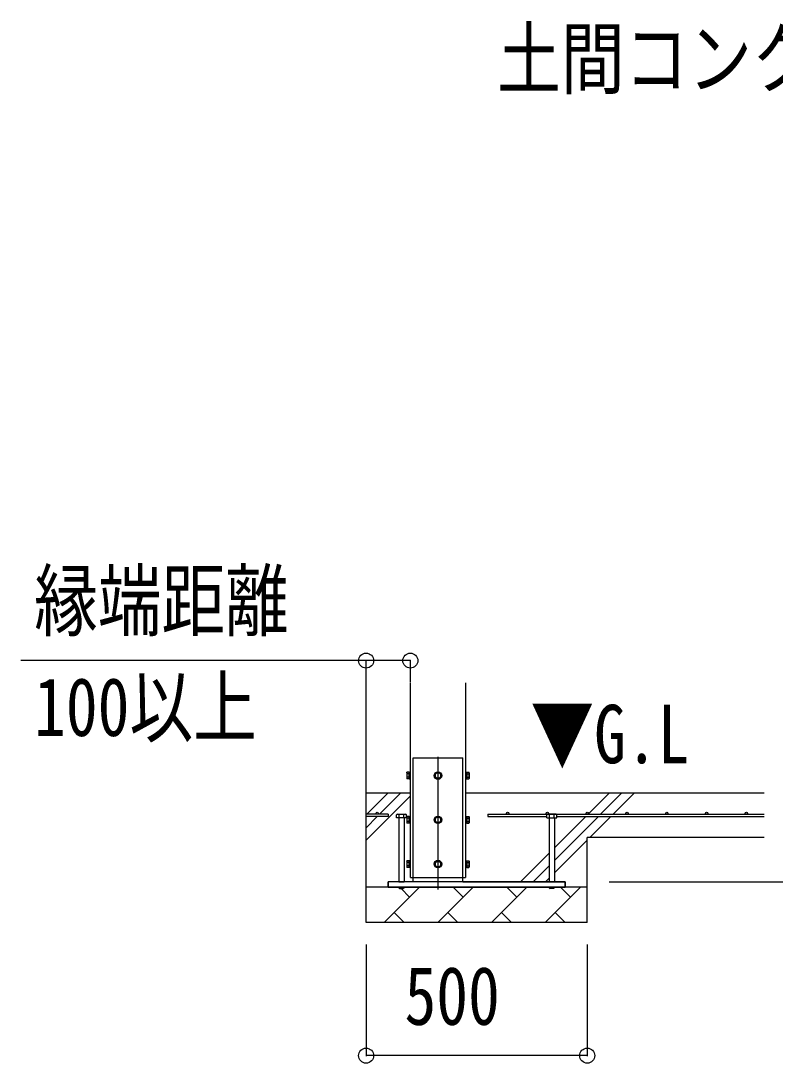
# Model space of a CAD drawing. Units: millimetres, scale not verified. Extents: x -16820 to 16820, y -11880 to 11880.
# Drawn here: x -11699 to -9993, y 119 to 2475 of the extents above; entities that cross this region are included whole.
import ezdxf
from ezdxf.enums import TextEntityAlignment as Align

# ---------------------------------------------------------------- set-up
doc = ezdxf.new("R2010")
doc.units = ezdxf.units.MM
doc.header["$LTSCALE"] = 60
for name, color, linetype in [('0-2_USER1', 3, 'Continuous'), ('0-3_YKK_12', 2, 'Continuous'), ('0-4_YKK_13', 4, 'Continuous'), ('0-5_YKK_A1', 4, 'Continuous'), ('0-6_YKK_D', 6, 'Continuous')]:
    doc.layers.add(name, color=color, linetype=linetype)
doc.styles.add('ＭＳ ゴシック', font='')
doc.styles.get('ＭＳ ゴシック').set_extended_font_data('MS Gothic')

msp = doc.modelspace()

# ---------------------------------------------------------------- linework, layer by layer
at = {"layer": '0-3_YKK_12'}
msp.add_line((-10755.79, 811.07), (-10755.79, 511.07), dxfattribs=at)
at = {"layer": '0-4_YKK_13'}
for p, q in [((-10811.79, 538.57), (-10811.79, 808.57)), ((-10811.79, 808.57), (-10699.79, 808.57)), ((-10699.79, 538.57), (-10699.79, 808.57)), ((-10826.49, 775.05), (-10825.91, 776.06)), ((-10826.49, 775.05), (-10826.49, 762.07)), ((-10826.49, 762.07), (-10825.91, 761.06)), ((-10820.99, 776.06), (-10825.91, 776.06)), ((-10820.99, 772.32), (-10825.91, 772.32)), ((-10820.99, 764.81), (-10825.91, 764.81)), ((-10820.99, 761.06), (-10825.91, 761.06)), ((-10820.99, 776.06), (-10820.99, 761.06)), ((-10819.39, 775.61), (-10820.99, 775.61)), ((-10820.99, 769.07), (-10820.99, 775.6)), ((-10820.99, 769.07), (-10819.39, 769.07)), ((-10820.99, 768.07), (-10819.39, 768.07)), ((-10820.99, 761.52), (-10820.99, 768.07)), ((-10820.99, 761.52), (-10819.39, 761.52)), ((-10819.39, 769.07), (-10819.39, 775.61)), ((-10819.39, 761.52), (-10819.39, 768.07)), ((-10692.19, 775.62), (-10690.59, 775.62)), ((-10692.19, 769.07), (-10692.19, 775.62)), ((-10690.59, 769.07), (-10692.19, 769.07)), ((-10690.59, 768.07), (-10692.19, 768.07)), ((-10692.19, 761.52), (-10692.19, 768.07)), ((-10690.59, 761.52), (-10692.19, 761.52)), ((-10690.59, 776.07), (-10685.67, 776.07)), ((-10690.59, 776.07), (-10690.59, 761.06)), ((-10690.59, 769.07), (-10690.59, 775.62)), ((-10690.59, 772.32), (-10685.67, 772.32)), ((-10690.59, 761.52), (-10690.59, 768.07)), ((-10690.59, 764.81), (-10685.67, 764.81)), ((-10690.59, 761.06), (-10685.67, 761.06)), ((-10685.09, 775.07), (-10685.67, 776.07)), ((-10685.09, 762.07), (-10685.67, 761.06)), ((-10685.09, 775.07), (-10685.09, 762.07)), ((-10847.79, 681.07), (-10849.26, 680.22)), ((-10847.79, 681.07), (-10828.79, 681.07)), ((-10844.29, 673.07), (-10844.29, 528.57)), ((-10843.78, 673.07), (-10843.78, 680.22)), ((-10832.81, 673.07), (-10832.81, 680.22)), ((-10832.29, 673.07), (-10832.29, 528.57)), ((-10828.79, 681.07), (-10827.32, 680.22)), ((-10827.32, 673.07), (-10827.32, 680.22)), ((-10826.49, 675.05), (-10825.91, 676.06)), ((-10826.49, 675.05), (-10826.49, 662.07)), ((-10826.49, 662.07), (-10825.91, 661.06)), ((-10820.99, 676.06), (-10825.91, 676.06)), ((-10820.99, 672.32), (-10825.91, 672.32)), ((-10820.99, 664.81), (-10825.91, 664.81)), ((-10820.99, 661.06), (-10825.91, 661.06)), ((-10820.99, 676.06), (-10820.99, 661.06)), ((-10819.39, 675.61), (-10820.99, 675.61)), ((-10820.99, 669.07), (-10820.99, 675.6)), ((-10820.99, 669.07), (-10819.39, 669.07)), ((-10820.99, 668.07), (-10819.39, 668.07)), ((-10820.99, 661.52), (-10820.99, 668.07)), ((-10820.99, 661.52), (-10819.39, 661.52)), ((-10819.39, 669.07), (-10819.39, 675.61)), ((-10819.39, 661.52), (-10819.39, 668.07)), ((-10692.19, 675.62), (-10690.59, 675.62)), ((-10692.19, 669.07), (-10692.19, 675.62)), ((-10690.59, 669.07), (-10692.19, 669.07)), ((-10690.59, 668.07), (-10692.19, 668.07)), ((-10692.19, 661.52), (-10692.19, 668.07)), ((-10690.59, 661.52), (-10692.19, 661.52)), ((-10690.59, 676.07), (-10685.67, 676.07)), ((-10690.59, 676.07), (-10690.59, 661.06)), ((-10690.59, 669.07), (-10690.59, 675.62)), ((-10690.59, 672.32), (-10685.67, 672.32)), ((-10690.59, 661.52), (-10690.59, 668.07)), ((-10690.59, 664.81), (-10685.67, 664.81)), ((-10690.59, 661.06), (-10685.67, 661.06)), ((-10685.09, 675.07), (-10685.67, 676.07)), ((-10685.09, 662.07), (-10685.67, 661.06)), ((-10685.09, 675.07), (-10685.09, 662.07)), ((-10507.79, 681.07), (-10509.26, 680.22)), ((-10509.26, 673.07), (-10509.26, 680.22)), ((-10488.79, 681.07), (-10507.79, 681.07)), ((-10504.29, 673.07), (-10504.29, 528.57)), ((-10503.78, 673.07), (-10503.78, 680.22)), ((-10492.81, 673.07), (-10492.81, 680.22)), ((-10492.29, 673.07), (-10492.29, 528.57)), ((-10488.79, 681.07), (-10487.32, 680.22)), ((-10826.49, 575.05), (-10825.91, 576.06)), ((-10826.49, 575.05), (-10826.49, 562.07)), ((-10820.99, 576.06), (-10825.91, 576.06)), ((-10820.99, 572.32), (-10825.91, 572.32)), ((-10820.99, 576.06), (-10820.99, 561.06)), ((-10819.39, 575.61), (-10820.99, 575.61)), ((-10820.99, 569.07), (-10820.99, 575.6)), ((-10820.99, 569.07), (-10819.39, 569.07)), ((-10820.99, 568.07), (-10819.39, 568.07)), ((-10820.99, 561.52), (-10820.99, 568.07)), ((-10819.39, 569.07), (-10819.39, 575.61)), ((-10819.39, 561.52), (-10819.39, 568.07)), ((-10692.19, 575.62), (-10690.59, 575.62)), ((-10692.19, 569.07), (-10692.19, 575.62)), ((-10690.59, 569.07), (-10692.19, 569.07)), ((-10690.59, 568.07), (-10692.19, 568.07)), ((-10692.19, 561.52), (-10692.19, 568.07)), ((-10690.59, 576.07), (-10685.67, 576.07)), ((-10690.59, 576.07), (-10690.59, 561.06)), ((-10690.59, 569.07), (-10690.59, 575.62)), ((-10690.59, 572.32), (-10685.67, 572.32)), ((-10690.59, 561.52), (-10690.59, 568.07)), ((-10685.09, 575.07), (-10685.67, 576.07)), ((-10685.09, 575.07), (-10685.09, 562.07)), ((-10826.49, 562.07), (-10825.91, 561.06)), ((-10820.99, 564.81), (-10825.91, 564.81)), ((-10820.99, 561.06), (-10825.91, 561.06)), ((-10820.99, 561.52), (-10819.39, 561.52)), ((-10690.59, 561.52), (-10692.19, 561.52)), ((-10690.59, 564.81), (-10685.67, 564.81)), ((-10690.59, 561.06), (-10685.67, 561.06)), ((-10685.09, 562.07), (-10685.67, 561.06)), ((-10468.29, 528.57), (-10868.29, 528.57)), ((-10868.29, 516.57), (-10868.29, 528.57)), ((-10844.29, 528.57), (-10832.29, 528.57)), ((-10811.79, 528.57), (-10811.79, 538.57)), ((-10699.79, 528.57), (-10699.79, 538.57)), ((-10492.29, 528.57), (-10504.29, 528.57)), ((-10468.29, 516.57), (-10468.29, 528.57)), ((-10868.29, 516.57), (-10468.29, 516.57)), ((-10844.29, 515.07), (-10832.29, 515.07)), ((-10492.29, 515.07), (-10504.29, 515.07))]:
    msp.add_line(p, q, dxfattribs=at)
for points in [[(-10818.29, 777.07), (-10819.39, 777.07), (-10819.39, 760.07), (-10818.29, 760.07)], [(-10693.29, 777.07), (-10692.19, 777.07), (-10692.19, 760.07), (-10693.29, 760.07)], [(-10827.32, 673.07), (-10849.26, 673.07), (-10849.26, 680.22)], [(-10818.29, 677.07), (-10819.39, 677.07), (-10819.39, 660.07), (-10818.29, 660.07)], [(-10693.29, 677.07), (-10692.19, 677.07), (-10692.19, 660.07), (-10693.29, 660.07)], [(-10509.26, 673.07), (-10487.32, 673.07), (-10487.32, 680.22)], [(-10818.29, 577.07), (-10819.39, 577.07), (-10819.39, 560.07), (-10818.29, 560.07)], [(-10693.29, 577.07), (-10692.19, 577.07), (-10692.19, 560.07), (-10693.29, 560.07)], [(-10844.29, 516.57), (-10844.29, 515.07), (-10842.29, 513.07), (-10834.29, 513.07)], [(-10832.29, 516.57), (-10832.29, 515.07), (-10834.29, 513.07)], [(-10504.29, 516.57), (-10504.29, 515.07), (-10502.29, 513.07)], [(-10492.29, 516.57), (-10492.29, 515.07), (-10494.29, 513.07), (-10502.29, 513.07)]]:
    msp.add_lwpolyline(points, dxfattribs=at)
for points in [[(-10755.79, 776.07), (-10762.29, 772.32), (-10762.29, 764.81), (-10755.79, 761.06), (-10749.29, 764.81), (-10749.29, 772.32)], [(-10755.79, 676.07), (-10762.29, 672.32), (-10762.29, 664.81), (-10755.79, 661.06), (-10749.29, 664.81), (-10749.29, 672.32)], [(-10755.79, 576.07), (-10762.29, 572.32), (-10762.29, 564.81), (-10755.79, 561.06), (-10749.29, 564.81), (-10749.29, 572.32)]]:
    msp.add_lwpolyline(points, close=True, dxfattribs=at)
for centre, radius in [((-10755.79, 768.57), 8.5), ((-10755.79, 768.57), 6.5), ((-10755.79, 668.57), 8.5), ((-10755.79, 668.57), 6.5), ((-10755.79, 568.57), 8.5), ((-10755.79, 568.57), 6.5)]:
    msp.add_circle(centre, radius, dxfattribs=at)
for centre, radius, start, end in [((-10823.19, 774.19), 3.31, 145.51973, 214.48027), ((-10814.07, 768.57), 12.42, 162.41205, 197.58795), ((-10823.17, 762.94), 3.32, 145.61575, 214.38425), ((-10755.79, 768.57), 7.05, 157.21814, 202.78186), ((-10755.79, 768.57), 7.05, 97.21814, 142.78186), ((-10755.79, 768.57), 7.05, 217.21814, 262.78186), ((-10755.79, 768.57), 7.05, 37.21814, 82.78186), ((-10755.79, 768.57), 7.05, 277.21814, 322.78186), ((-10755.79, 768.57), 7.05, 337.21814, 22.78186), ((-10688.41, 774.19), 3.32, 325.61575, 34.38425), ((-10697.51, 768.57), 12.42, 342.41205, 17.58795), ((-10688.41, 762.94), 3.32, 325.61575, 34.38425), ((-10846.52, 676.21), 4.86, 55.61575, 124.38425), ((-10838.29, 662.91), 18.15, 72.41205, 107.58795), ((-10830.06, 676.21), 4.86, 55.61575, 124.38425), ((-10823.19, 674.19), 3.31, 145.51973, 214.48027), ((-10814.07, 668.57), 12.42, 162.41205, 197.58795), ((-10823.17, 662.94), 3.32, 145.61575, 214.38425), ((-10755.79, 668.57), 7.05, 157.21814, 202.78186), ((-10755.79, 668.57), 7.05, 97.21814, 142.78186), ((-10755.79, 668.57), 7.05, 217.21814, 262.78186), ((-10755.79, 668.57), 7.05, 37.21814, 82.78186), ((-10755.79, 668.57), 7.05, 277.21814, 322.78186), ((-10755.79, 668.57), 7.05, 337.21814, 22.78186), ((-10688.41, 674.19), 3.32, 325.61575, 34.38425), ((-10697.51, 668.57), 12.42, 342.41205, 17.58795), ((-10688.41, 662.94), 3.32, 325.61575, 34.38425), ((-10506.52, 676.21), 4.86, 55.61575, 124.38425), ((-10498.29, 662.91), 18.15, 72.41205, 107.58795), ((-10490.06, 676.21), 4.86, 55.61575, 124.38425), ((-10823.19, 574.19), 3.31, 145.51973, 214.48027), ((-10814.07, 568.57), 12.42, 162.41205, 197.58795), ((-10755.79, 568.57), 7.05, 157.21814, 202.78186), ((-10755.79, 568.57), 7.05, 97.21814, 142.78186), ((-10755.79, 568.57), 7.05, 37.21814, 82.78186), ((-10755.79, 568.57), 7.05, 337.21814, 22.78186), ((-10688.41, 574.19), 3.32, 325.61575, 34.38425), ((-10697.51, 568.57), 12.42, 342.41205, 17.58795), ((-10823.17, 562.94), 3.32, 145.61575, 214.38425), ((-10755.79, 568.57), 7.05, 217.21814, 262.78186), ((-10755.79, 568.57), 7.05, 277.21814, 322.78186), ((-10688.41, 562.94), 3.32, 325.61575, 34.38425)]:
    msp.add_arc(centre, radius, start, end, dxfattribs=at)
at = {"layer": '0-5_YKK_A1'}
for p, q in [((-10818.29, 538.57), (-10818.29, 978.57)), ((-10693.29, 978.57), (-10693.29, 538.57)), ((-10818.29, 728.57), (-10918.29, 728.57)), ((-10918.29, 436.57), (-10918.29, 728.57)), ((-10918.29, 622.57), (-10818.29, 722.57)), ((-10916.36, 681.07), (-10868.86, 728.57)), ((-10888.08, 681.07), (-10840.58, 728.57)), ((-10018.29, 728.57), (-10693.29, 728.57)), ((-10416.36, 681.07), (-10368.86, 728.57)), ((-10388.08, 681.07), (-10340.58, 728.57)), ((-10359.79, 681.07), (-10312.29, 728.57)), ((-10868.29, 681.07), (-10918.29, 681.07)), ((-10918.29, 650.85), (-10893.08, 676.07)), ((-10868.29, 676.07), (-10918.29, 676.07)), ((-10868.29, 681.07), (-10868.29, 676.07)), ((-10643.29, 681.07), (-10018.29, 681.07)), ((-10643.29, 681.07), (-10643.29, 676.07)), ((-10643.29, 676.07), (-10509.26, 676.07)), ((-10492.29, 576.85), (-10393.08, 676.07)), ((-10492.29, 605.14), (-10421.36, 676.07)), ((-10487.32, 676.07), (-10018.29, 676.07)), ((-10412.29, 628.57), (-10364.79, 676.07)), ((-10492.29, 548.57), (-10418.29, 622.57)), ((-10418.29, 436.57), (-10418.29, 628.57)), ((-10018.29, 628.57), (-10418.29, 628.57)), ((-10568.86, 528.57), (-10504.29, 593.14)), ((-10540.58, 528.57), (-10504.29, 564.85)), ((-10818.29, 538.57), (-10693.29, 538.57)), ((-10699.79, 528.57), (-10468.29, 528.57)), ((-10512.29, 528.57), (-10504.29, 536.57)), ((-10468.29, 528.57), (-10468.29, 516.57)), ((-10418.29, 516.57), (-10918.29, 516.57)), ((-10877.55, 436.57), (-10797.55, 516.57)), ((-10820.22, 493.9), (-10839.38, 513.07)), ((-10756.13, 436.57), (-10676.13, 516.57)), ((-10698.79, 493.9), (-10721.46, 516.57)), ((-10634.71, 436.57), (-10554.71, 516.57)), ((-10577.37, 493.9), (-10600.03, 516.57)), ((-10513.29, 436.57), (-10433.29, 516.57)), ((-10455.95, 493.9), (-10478.61, 516.57)), ((-10854.89, 459.23), (-10832.23, 436.57)), ((-10733.47, 459.23), (-10710.81, 436.57)), ((-10612.05, 459.23), (-10589.39, 436.57)), ((-10490.63, 459.23), (-10467.97, 436.57)), ((-10418.29, 436.57), (-10918.29, 436.57))]:
    msp.add_line(p, q, dxfattribs=at)
msp.add_lwpolyline([(-10811.79, 528.57), (-10868.29, 528.57), (-10868.29, 516.57)], dxfattribs=at)
for centre in [(-10893.29, 683.57), (-10598.29, 683.57), (-10508.29, 683.57), (-10418.29, 683.57), (-10328.29, 683.57), (-10238.29, 683.57), (-10148.29, 683.57), (-10058.29, 683.57)]:
    msp.add_circle(centre, 2.5, dxfattribs=at)
at = {"layer": '0-6_YKK_D'}
for p, q in [((-10918.29, 729.57), (-10918.29, 1029.57)), ((-10818.29, 979.57), (-10818.29, 1029.57)), ((-10368.29, 528.57), (-9417.29, 528.57)), ((-10918.29, 386.57), (-10918.29, 134.57)), ((-10418.29, 386.57), (-10418.29, 134.57)), ((-10418.29, 135.57), (-10918.29, 135.57))]:
    msp.add_line(p, q, dxfattribs=at)
msp.add_lwpolyline([(-10818.29, 1028.57), (-10918.29, 1028.57), (-11699.09, 1028.57)], dxfattribs=at)
for centre in [(-10918.29, 1028.57), (-10818.29, 1028.57), (-10918.29, 135.57), (-10418.29, 135.57)]:
    msp.add_circle(centre, 17, dxfattribs=at)

# ---------------------------------------------------------------- texts
at = {"layer": '0-2_USER1', "style": 'ＭＳ ゴシック', "width": 0.8}
for s, p in [('土間コンクリート考慮基礎の場合', (-10622, 2284)), ('▼G.L', (-10546.75, 757.02))]:
    msp.add_text(s, height=132, dxfattribs=at).set_placement(p, align=Align.BOTTOM_LEFT)
at = {"layer": '0-6_YKK_D', "style": 'ＭＳ ゴシック', "width": 0.8}
for s, p in [('縁端距離', (-11669.09, 1058.57)), ('100以上', (-11669.09, 818.57)), ('500', (-10831.49, 165.57))]:
    msp.add_text(s, height=132, dxfattribs=at).set_placement(p, align=Align.BOTTOM_LEFT)

doc.saveas('drawing.dxf')
